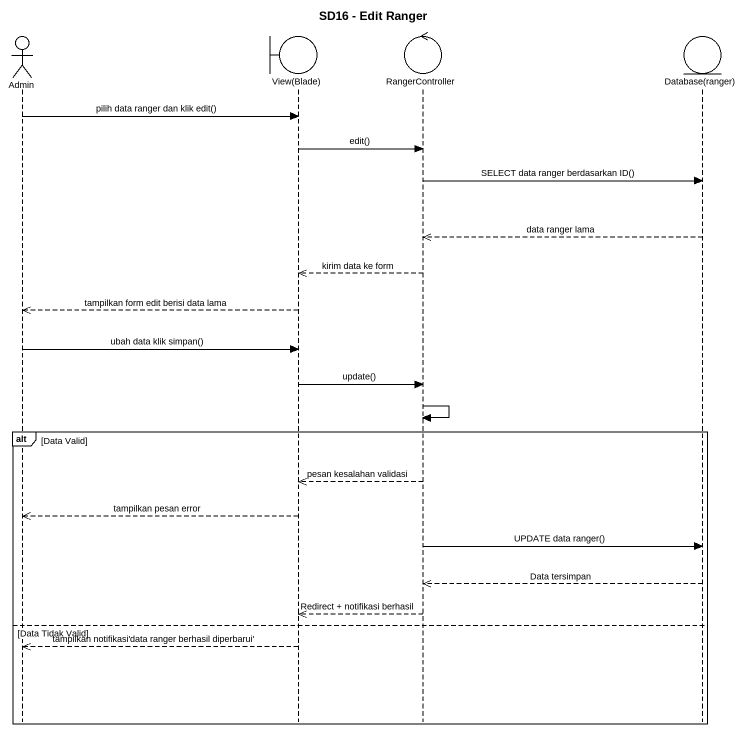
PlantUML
@startuml
title SD16 - Edit Ranger
hide footbox
actor Admin
boundary "View(Blade)" as View_Blade
control RangerController
entity "Database(ranger)" as Database_ranger

Admin -> View_Blade : pilih data ranger dan klik edit()
View_Blade -> RangerController : edit()
RangerController -> Database_ranger : SELECT data ranger berdasarkan ID()
Database_ranger -->> RangerController : data ranger lama
RangerController -->> View_Blade : kirim data ke form
View_Blade -->> Admin : tampilkan form edit berisi data lama
Admin -> View_Blade : ubah data klik simpan()
View_Blade -> RangerController : update()
RangerController -> RangerController
alt Data Valid
  RangerController -->> View_Blade : pesan kesalahan validasi
  View_Blade -->> Admin : tampilkan pesan error
  RangerController -> Database_ranger : UPDATE data ranger()
  Database_ranger -->> RangerController : Data tersimpan
  RangerController -->> View_Blade : Redirect + notifikasi berhasil
else Data Tidak Valid
  View_Blade -->> Admin : tampilkan notifikasi'data ranger berhasil diperbarui'
end
@enduml
